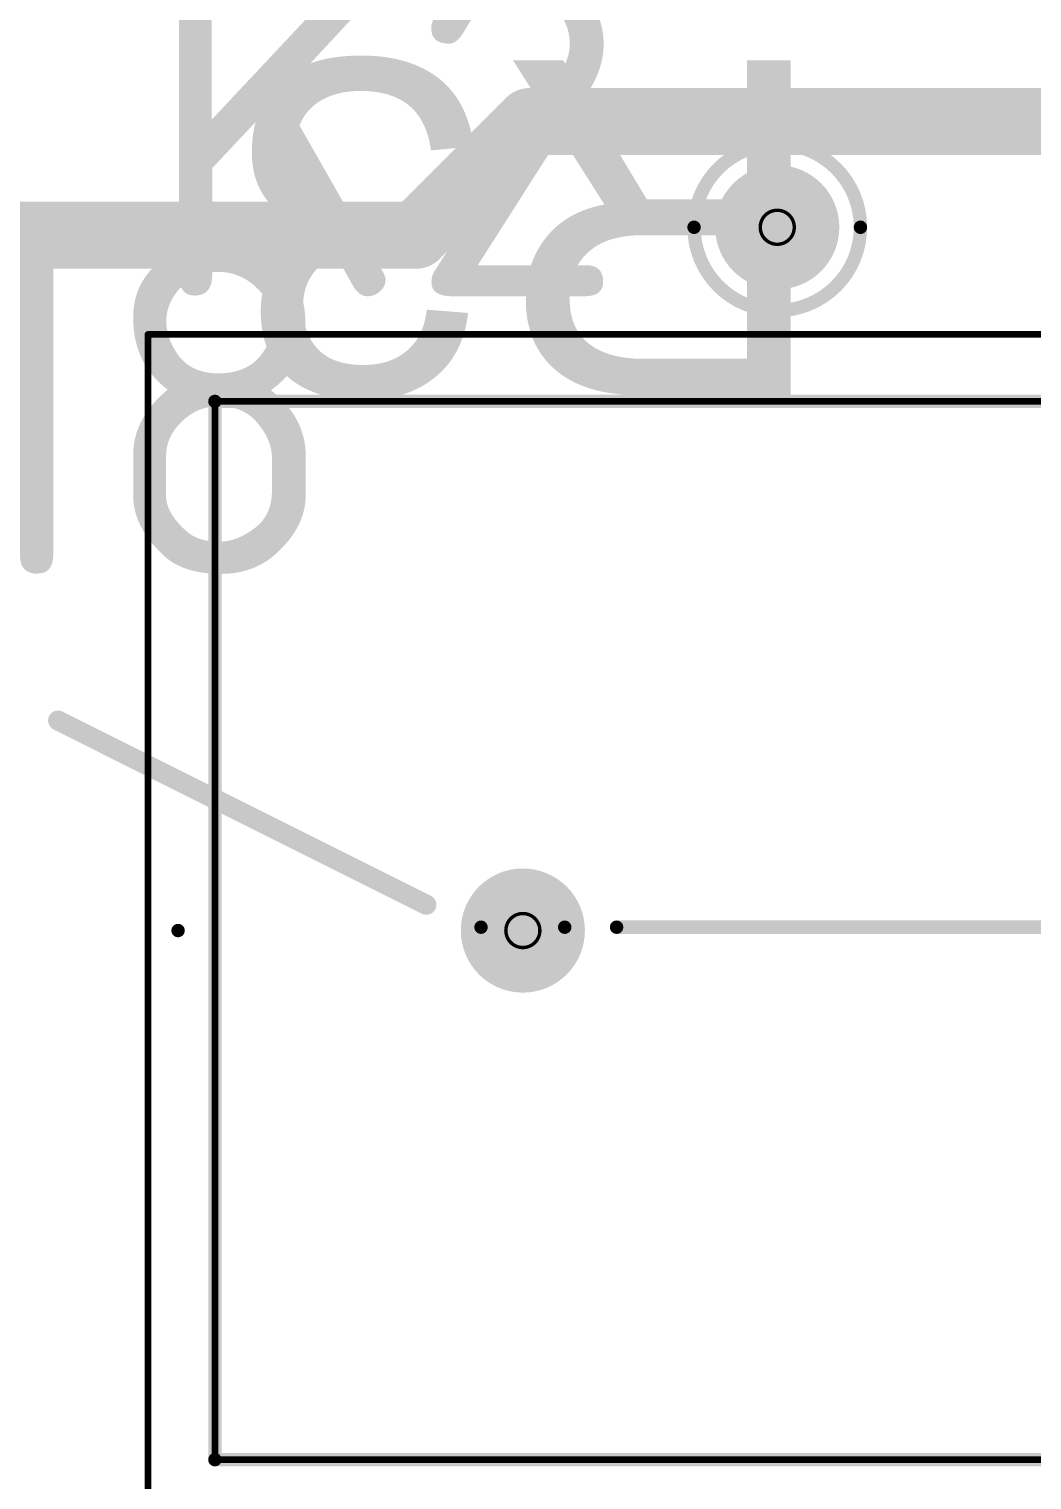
# Model space of a CAD drawing. Header units: millimetres. Extents: x 3219 to 51106, y -14166 to 2063.
# Drawn here: x 5681.04 to 5696.03, y 1910.02 to 1931.68 of the extents above; entities that cross this region are included whole.
import ezdxf

# ---------------------------------------------------------------- set-up
doc = ezdxf.new("R2010")
doc.units = ezdxf.units.MM
doc.layers.get('0').update_dxf_attribs({"lineweight": 53})
for name, color, linetype in [('Bottom Layer', 5, 'Continuous'), ('Bottom Solder', 6, 'Continuous'), ('Drill Drawing', 1, 'Continuous'), ('Mechanical 15', 56, 'Continuous'), ('Multi-Layer', 9, 'Continuous'), ('Top 3D Body', 76, 'Continuous'), ('Top Layer', 1, 'Continuous'), ('Top Overlay', 2, 'Continuous'), ('Top Solder', 216, 'Continuous')]:
    doc.layers.add(name, color=color, linetype=linetype)
doc.styles.add('Arial', font='arial.ttf', dxfattribs={"height": 3})
doc.styles.add('GOST type B', font='GOST_B.TTF', dxfattribs={"height": 3.5})

# ---------------------------------------------------------------- blocks, each defined once
blk = doc.blocks.new('_2_33__1____140_02_0204_00_00__75')
at = {"layer": 'Bottom Layer'}
h = blk.add_hatch(color=5, dxfattribs=at)
edge = h.paths.add_edge_path()
edge.add_arc((-8.75, 0), 0.925, 0, 360)
h = blk.add_hatch(color=5, dxfattribs=at)
edge = h.paths.add_edge_path()
edge.add_arc((8.75, 0), 0.925, 0, 360)
at = {"layer": 'Bottom Solder'}
h = blk.add_hatch(color=6, dxfattribs=at)
edge = h.paths.add_edge_path()
edge.add_arc((-8.75, 0), 1.027, 0, 360)
h = blk.add_hatch(color=6, dxfattribs=at)
edge = h.paths.add_edge_path()
edge.add_arc((8.75, 0), 1.027, 0, 360)
at = {"layer": 'Multi-Layer'}
h = blk.add_hatch(color=9, dxfattribs=at)
edge = h.paths.add_edge_path()
edge.add_arc((-8.75, 0), 0.925, 0, 360)
h = blk.add_hatch(color=9, dxfattribs=at)
edge = h.paths.add_edge_path()
edge.add_arc((8.75, 0), 0.925, 0, 360)
at = {"layer": 'Top Layer'}
h = blk.add_hatch(color=1, dxfattribs=at)
edge = h.paths.add_edge_path()
edge.add_arc((-8.75, 0), 0.925, 0, 360)
h = blk.add_hatch(color=1, dxfattribs=at)
edge = h.paths.add_edge_path()
edge.add_arc((8.75, 0), 0.925, 0, 360)
at = {"layer": 'Top Solder'}
h = blk.add_hatch(color=216, dxfattribs=at)
edge = h.paths.add_edge_path()
edge.add_arc((-8.75, 0), 1.027, 0, 360)
h = blk.add_hatch(color=216, dxfattribs=at)
edge = h.paths.add_edge_path()
edge.add_arc((8.75, 0), 1.027, 0, 360)
at = {"layer": 'Mechanical 15'}
for points in [[(0, -0.5, 0.05, 0.05, 0), (0, 0.5, 0.05, 0.05, 0)], [(0.5, 0, 0.05, 0.05, 0), (-0.5, 0, 0.05, 0.05, 0)]]:
    blk.add_lwpolyline(points, format="xyseb", dxfattribs=at)
for points in [[(-0.013, 0.5, 0.025, 0.025, 1), (0.012, 0.5, 0.025, 0.025, 1)], [(-0.513, 0, 0.025, 0.025, 1), (-0.488, 0, 0.025, 0.025, 1)], [(0.488, 0, 0.025, 0.025, 1), (0.513, 0, 0.025, 0.025, 1)], [(-0.012, -0.5, 0.025, 0.025, 1), (0.013, -0.5, 0.025, 0.025, 1)]]:
    blk.add_lwpolyline(points, format="xyseb", close=True, dxfattribs=at)
at = {"layer": 'Top 3D Body'}
for points in [[(9.15, 2.25, 0.2, 0.2, 0), (-9.15, 2.25, 0.2, 0.2, 0)], [(-9.15, 2.25, 0.2, 0.2, 0), (-9.15, -2.25, 0.2, 0.2, 0)], [(9.15, -2.25, 0.2, 0.2, 0), (9.15, 2.25, 0.2, 0.2, 0)], [(9.15, -2.25, 0.2, 0.2, 0), (-9.15, -2.25, 0.2, 0.2, 0)]]:
    blk.add_lwpolyline(points, format="xyseb", dxfattribs=at)
for points in [[(-9.2, 2.25, 0.1, 0.1, 1), (-9.1, 2.25, 0.1, 0.1, 1)], [(-9.2, 2.25, 0.1, 0.1, 1), (-9.1, 2.25, 0.1, 0.1, 1)], [(9.1, 2.25, 0.1, 0.1, 1), (9.2, 2.25, 0.1, 0.1, 1)], [(9.1, 2.25, 0.1, 0.1, 1), (9.2, 2.25, 0.1, 0.1, 1)], [(-9.2, -2.25, 0.1, 0.1, 1), (-9.1, -2.25, 0.1, 0.1, 1)], [(-9.2, -2.25, 0.1, 0.1, 1), (-9.1, -2.25, 0.1, 0.1, 1)], [(9.1, -2.25, 0.1, 0.1, 1), (9.2, -2.25, 0.1, 0.1, 1)], [(9.1, -2.25, 0.1, 0.1, 1), (9.2, -2.25, 0.1, 0.1, 1)]]:
    blk.add_lwpolyline(points, format="xyseb", close=True, dxfattribs=at)
at = {"layer": 'Top Overlay'}
for points in [[(-9.9, -2.25, 0.2, 0.2, 0), (-9.9, 2.25, 0.2, 0.2, 0)], [(9.9, 2.25, 0.2, 0.2, 0), (-9.9, 2.25, 0.2, 0.2, 0)], [(9.9, -2.25, 0.2, 0.2, 0), (9.9, 2.25, 0.2, 0.2, 0)], [(9.9, -2.25, 0.2, 0.2, 0), (-9.9, -2.25, 0.2, 0.2, 0)]]:
    blk.add_lwpolyline(points, format="xyseb", dxfattribs=at)
for points in [[(-9.95, 2.25, 0.1, 0.1, 1), (-9.85, 2.25, 0.1, 0.1, 1)], [(-9.95, 2.25, 0.1, 0.1, 1), (-9.85, 2.25, 0.1, 0.1, 1)], [(9.85, 2.25, 0.1, 0.1, 1), (9.95, 2.25, 0.1, 0.1, 1)], [(9.85, 2.25, 0.1, 0.1, 1), (9.95, 2.25, 0.1, 0.1, 1)], [(-9.95, -2.25, 0.1, 0.1, 1), (-9.85, -2.25, 0.1, 0.1, 1)], [(-9.95, -2.25, 0.1, 0.1, 1), (-9.85, -2.25, 0.1, 0.1, 1)], [(9.85, -2.25, 0.1, 0.1, 1), (9.95, -2.25, 0.1, 0.1, 1)], [(9.85, -2.25, 0.1, 0.1, 1), (9.95, -2.25, 0.1, 0.1, 1)]]:
    blk.add_lwpolyline(points, format="xyseb", close=True, dxfattribs=at)
at = {"layer": 'Top 3D Body', "style": 'Arial'}
blk.add_text('R3', height=5, dxfattribs=at).set_placement((-9.865, 3.617))
blk = doc.blocks.new('DAR71210TU_90')
at = {"layer": 'Bottom Layer'}
h = blk.add_hatch(color=5, dxfattribs=at)
edge = h.paths.add_edge_path()
edge.add_arc((0, 0), 0.825, 0, 360)
at = {"layer": 'Bottom Solder'}
h = blk.add_hatch(color=6, dxfattribs=at)
edge = h.paths.add_edge_path()
edge.add_arc((0, 0), 0.927, 0, 360)
at = {"layer": 'Multi-Layer'}
h = blk.add_hatch(color=9, dxfattribs=at)
edge = h.paths.add_edge_path()
edge.add_arc((0, 0), 0.825, 0, 360)
at = {"layer": 'Top Layer'}
h = blk.add_hatch(color=1, dxfattribs=at)
edge = h.paths.add_edge_path()
edge.add_arc((0, 0), 0.825, 0, 360)
at = {"layer": 'Top Solder'}
h = blk.add_hatch(color=216, dxfattribs=at)
edge = h.paths.add_edge_path()
edge.add_arc((0, 0), 0.927, 0, 360)
at = {"layer": 'Mechanical 15'}
for points in [[(-5.6, -8.9, 0.1, 0.1, 0), (-5.6, 8.9, 0.1, 0.1, 0)], [(-5.6, 8.9, 0.1, 0.1, 0), (56.4, 8.9, 0.1, 0.1, 0)]]:
    blk.add_lwpolyline(points, format="xyseb", dxfattribs=at)
blk.add_lwpolyline([(-5.625, 8.9, 0.05, 0.05, 1), (-5.575, 8.9, 0.05, 0.05, 1)], format="xyseb", close=True, dxfattribs=at)
blk.add_lwpolyline([(-5.625, 8.9, 0.05, 0.05, 1), (-5.575, 8.9, 0.05, 0.05, 1)], format="xyseb", close=True, dxfattribs=at)
at = {"layer": 'Top 3D Body'}
for points in [[(-4.6, -7.9, 0.1, 0.1, 0), (-4.6, 7.9, 0.1, 0.1, 0)], [(-4.6, 7.9, 0.1, 0.1, 0), (55.4, 7.9, 0.1, 0.1, 0)], [(-4.6, -7.9, 0.1, 0.1, 0), (55.4, -7.9, 0.1, 0.1, 0)]]:
    blk.add_lwpolyline(points, format="xyseb", dxfattribs=at)
for points in [[(-4.625, 7.9, 0.05, 0.05, 1), (-4.575, 7.9, 0.05, 0.05, 1)], [(-4.625, 7.9, 0.05, 0.05, 1), (-4.575, 7.9, 0.05, 0.05, 1)], [(-4.625, -7.9, 0.05, 0.05, 1), (-4.575, -7.9, 0.05, 0.05, 1)], [(-4.625, -7.9, 0.05, 0.05, 1), (-4.575, -7.9, 0.05, 0.05, 1)]]:
    blk.add_lwpolyline(points, format="xyseb", close=True, dxfattribs=at)
at = {"layer": 'Top Overlay'}
for points in [[(-4.6, -7.9, 0.2, 0.2, 0), (-4.6, 7.9, 0.2, 0.2, 0)], [(-4.6, 7.9, 0.2, 0.2, 0), (55.4, 7.9, 0.2, 0.2, 0)], [(-5.2, 0, 0.1, 0.1, -1), (-5.1, 0, 0.1, 0.1, 0)], [(-5.1, 0, 0.1, 0.1, -1), (-5.2, 0, 0.1, 0.1, 0)], [(1.4, 0.05, 0.2, 0.2, 0), (21.875, 0.05, 0.2, 0.2, 0)], [(-4.6, -7.9, 0.2, 0.2, 0), (55.4, -7.9, 0.2, 0.2, 0)]]:
    blk.add_lwpolyline(points, format="xyseb", dxfattribs=at)
for points in [[(-4.65, 7.9, 0.1, 0.1, 1), (-4.55, 7.9, 0.1, 0.1, 1)], [(-4.65, 7.9, 0.1, 0.1, 1), (-4.55, 7.9, 0.1, 0.1, 1)], [(0.625, 0.05, 0.2, 0.2, 1), (-0.625, 0.05, 0.2, 0.2, 1)], [(-5.225, 0, 0.05, 0.05, 1), (-5.175, 0, 0.05, 0.05, 1)], [(-5.225, 0, 0.05, 0.05, 1), (-5.175, 0, 0.05, 0.05, 1)], [(-5.125, 0, 0.05, 0.05, 1), (-5.075, 0, 0.05, 0.05, 1)], [(-5.125, 0, 0.05, 0.05, 1), (-5.075, 0, 0.05, 0.05, 1)], [(-0.675, 0.05, 0.1, 0.1, 1), (-0.575, 0.05, 0.1, 0.1, 1)], [(0.575, 0.05, 0.1, 0.1, 1), (0.675, 0.05, 0.1, 0.1, 1)], [(1.35, 0.05, 0.1, 0.1, 1), (1.45, 0.05, 0.1, 0.1, 1)], [(-4.65, -7.9, 0.1, 0.1, 1), (-4.55, -7.9, 0.1, 0.1, 1)], [(-4.65, -7.9, 0.1, 0.1, 1), (-4.55, -7.9, 0.1, 0.1, 1)]]:
    blk.add_lwpolyline(points, format="xyseb", close=True, dxfattribs=at)

msp = doc.modelspace()

# ---------------------------------------------------------------- hatches: boundary and pattern name
at = {"layer": 'Bottom Layer'}
h = msp.add_hatch(color=5, dxfattribs=at)
edge = h.paths.add_edge_path()
edge.add_arc((5692.221, 1928.723), 0.825, 0, 360)
at = {"layer": 'Bottom Solder'}
h = msp.add_hatch(color=6, dxfattribs=at)
edge = h.paths.add_edge_path()
edge.add_arc((5692.221, 1928.723), 0.927, 0, 360)
at = {"layer": 'Multi-Layer'}
h = msp.add_hatch(color=9, dxfattribs=at)
edge = h.paths.add_edge_path()
edge.add_arc((5692.221, 1928.723), 0.825, 0, 360)
at = {"layer": 'Top Layer'}
h = msp.add_hatch(color=1, dxfattribs=at)
edge = h.paths.add_edge_path()
edge.add_arc((5692.221, 1928.723), 0.825, 0, 360)
at = {"layer": 'Top Solder'}
h = msp.add_hatch(color=216, dxfattribs=at)
edge = h.paths.add_edge_path()
edge.add_arc((5692.221, 1928.723), 0.927, 0, 360)

# ---------------------------------------------------------------- linework, layer by layer
at = {"layer": 'Bottom Layer'}
for points in [[(5686.825, 1928.604, 1, 1, 0), (5688.523, 1930.302, 1, 1, 0)], [(5688.523, 1930.302, 1, 1, 0), (5710.261, 1930.302, 1, 1, 0)], [(5677.483, 1928.604, 1, 1, 0), (5686.825, 1928.604, 1, 1, 0)]]:
    msp.add_lwpolyline(points, format="xyseb", dxfattribs=at)
for points in [[(5688.273, 1930.302, 0.5, 0.5, 1), (5688.773, 1930.302, 0.5, 0.5, 1)], [(5688.273, 1930.302, 0.5, 0.5, 1), (5688.773, 1930.302, 0.5, 0.5, 1)], [(5686.575, 1928.604, 0.5, 0.5, 1), (5687.075, 1928.604, 0.5, 0.5, 1)], [(5686.575, 1928.604, 0.5, 0.5, 1), (5687.075, 1928.604, 0.5, 0.5, 1)]]:
    msp.add_lwpolyline(points, format="xyseb", close=True, dxfattribs=at)
at = {"layer": 'Drill Drawing'}
for points in [[(5692.475, 1928.723, 0.0508, 0.0508, 1), (5691.967, 1928.723, 0.0508, 0.0508, 1)], [(5691.954, 1928.723, 0.0254, 0.0254, 1), (5691.979, 1928.723, 0.0254, 0.0254, 1)], [(5692.462, 1928.723, 0.0254, 0.0254, 1), (5692.487, 1928.723, 0.0254, 0.0254, 1)], [(5688.675, 1918.223, 0.0508, 0.0508, 1), (5688.167, 1918.223, 0.0508, 0.0508, 1)], [(5688.154, 1918.223, 0.0254, 0.0254, 1), (5688.179, 1918.223, 0.0254, 0.0254, 1)], [(5688.662, 1918.223, 0.0254, 0.0254, 1), (5688.687, 1918.223, 0.0254, 0.0254, 1)]]:
    msp.add_lwpolyline(points, format="xyseb", close=True, dxfattribs=at)
at = {"layer": 'Top Overlay'}
for points in [[(5693.464, 1928.723, 0.2, 0.2, 1), (5690.978, 1928.723, 0.2, 0.2, 1)], [(5690.928, 1928.723, 0.1, 0.1, 1), (5691.028, 1928.723, 0.1, 0.1, 1)], [(5693.414, 1928.723, 0.1, 0.1, 1), (5693.514, 1928.723, 0.1, 0.1, 1)], [(5681.404, 1921.358, 0.15, 0.15, 1), (5681.554, 1921.358, 0.15, 0.15, 1)], [(5686.904, 1918.608, 0.15, 0.15, 1), (5687.054, 1918.608, 0.15, 0.15, 1)]]:
    msp.add_lwpolyline(points, format="xyseb", close=True, dxfattribs=at)
msp.add_lwpolyline([(5681.479, 1921.358, 0.3, 0.3, 0), (5686.979, 1918.608, 0.3, 0.3, 0)], format="xyseb", dxfattribs=at)

# ---------------------------------------------------------------- block references
at = {"rotation": 180}
msp.add_blockref('_2_33__1____140_02_0204_00_00__75', (5683.129, 1934.833), dxfattribs=at)
msp.add_blockref('DAR71210TU_90', (5688.421, 1918.223))

# ---------------------------------------------------------------- texts
at = {"layer": 'Top Overlay', "style": 'GOST type B'}
for s, p in [('K2', (5682.772, 1927.693)), ('R18', (5675.762, 1923.535))]:
    msp.add_text(s, height=5, dxfattribs=at).set_placement(p)

doc.saveas('drawing.dxf')
